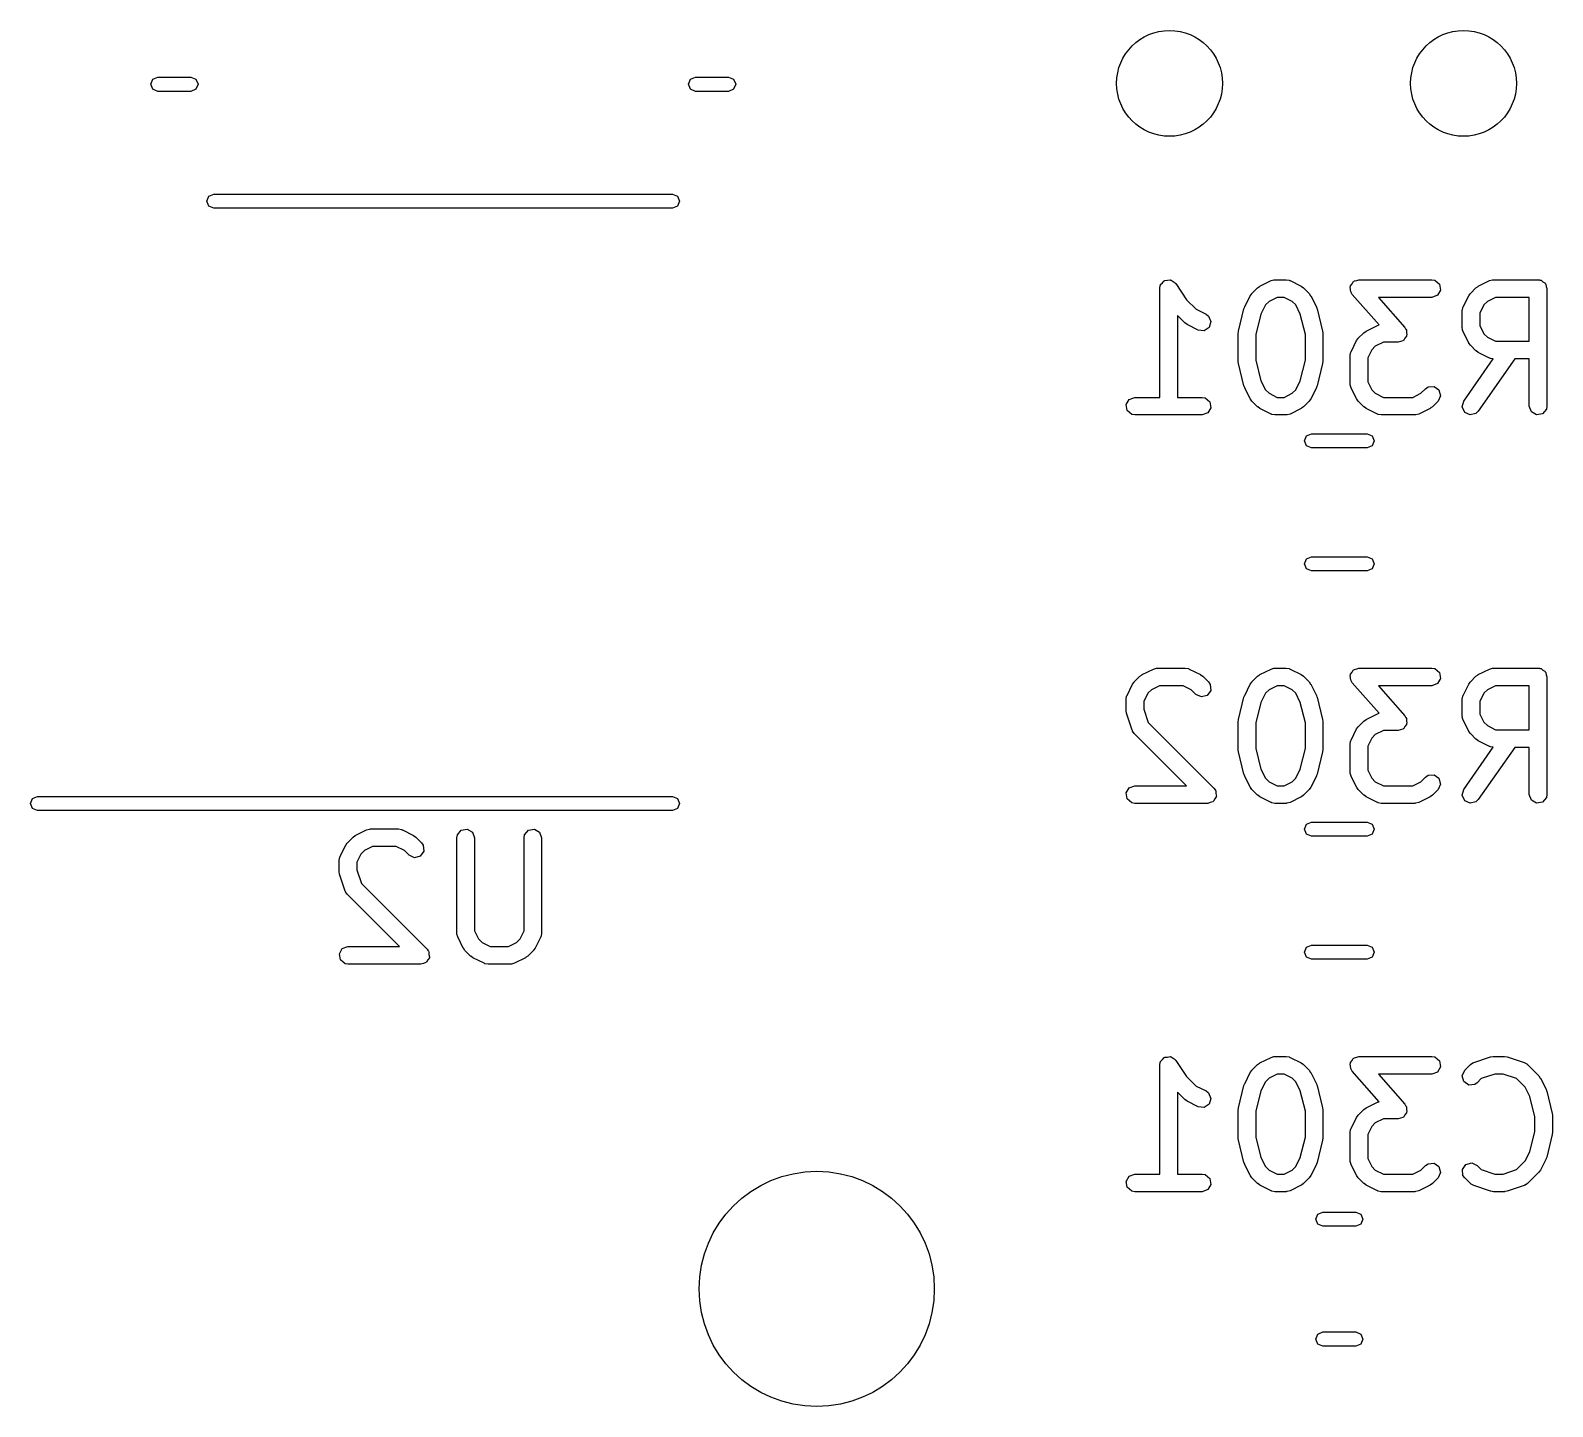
# Model space of a CAD drawing. Extents: x 123.3 to 169.7, y -142.3 to -47.
# Drawn here: x 145.08 to 158.02, y -90.24 to -78.54 of the extents above; entities that cross this region are included whole.
import ezdxf

# ---------------------------------------------------------------- set-up
doc = ezdxf.new("R2010")
doc.units = 0
doc.layers.add('BLACK', color=7, linetype='CONTINUOUS')

msp = doc.modelspace()

# ---------------------------------------------------------------- linework, layer by layer
at = {"layer": 'BLACK', "linetype": 'CONTINUOUS'}
for p, q in [((146.121, -78.9536), (146.163, -78.936)), ((146.163, -78.936), (146.445, -78.936)), ((146.445, -78.936), (146.487, -78.9536)), ((150.693, -78.9536), (150.735, -78.936)), ((150.735, -78.936), (151.017, -78.936)), ((151.017, -78.936), (151.059, -78.9536)), ((146.103, -78.996), (146.121, -78.9536)), ((146.121, -79.0384), (146.103, -78.996)), ((146.163, -79.056), (146.121, -79.0384)), ((146.445, -79.056), (146.163, -79.056)), ((146.487, -79.0384), (146.445, -79.056)), ((146.487, -78.9536), (146.505, -78.996)), ((146.505, -78.996), (146.487, -79.0384)), ((150.675, -78.996), (150.693, -78.9536)), ((150.693, -79.0384), (150.675, -78.996)), ((150.735, -79.056), (150.693, -79.0384)), ((151.017, -79.056), (150.735, -79.056)), ((151.059, -79.0384), (151.017, -79.056)), ((151.059, -78.9536), (151.077, -78.996)), ((151.077, -78.996), (151.059, -79.0384)), ((146.58, -79.99), (146.598, -79.9476)), ((146.598, -79.9476), (146.64, -79.93)), ((146.64, -79.93), (150.54, -79.93)), ((150.54, -79.93), (150.582, -79.9476)), ((150.582, -79.9476), (150.6, -79.99)), ((146.598, -80.0324), (146.58, -79.99)), ((146.64, -80.05), (146.598, -80.0324)), ((150.54, -80.05), (146.64, -80.05)), ((150.582, -80.0324), (150.54, -80.05)), ((150.6, -79.99), (150.582, -80.0324)), ((154.683, -80.7324), (154.687, -80.7067)), ((154.683, -81.6574), (154.683, -80.7324)), ((154.687, -80.7067), (154.69, -80.7034)), ((154.69, -80.6991), (154.706, -80.6841)), ((154.69, -80.7034), (154.69, -80.6991)), ((154.706, -80.6841), (154.72, -80.6674)), ((154.72, -80.6674), (154.724, -80.6667)), ((154.724, -80.6667), (154.727, -80.6637)), ((154.727, -80.6637), (154.749, -80.6623)), ((154.749, -80.6623), (154.771, -80.6585)), ((154.771, -80.6585), (154.774, -80.6607)), ((154.774, -80.6607), (154.779, -80.6604)), ((154.779, -80.6604), (154.796, -80.6733)), ((154.796, -80.6733), (154.815, -80.6842)), ((154.815, -80.6842), (154.817, -80.6882)), ((154.817, -80.6882), (154.82, -80.6908)), ((154.82, -80.6908), (154.911, -80.8275)), ((155.466, -80.7746), (155.514, -80.727)), ((155.514, -80.727), (155.532, -80.7141)), ((155.532, -80.7141), (155.534, -80.7129)), ((155.534, -80.7129), (155.629, -80.6653)), ((155.629, -80.6653), (155.654, -80.6579)), ((155.654, -80.6579), (155.658, -80.6589)), ((155.658, -80.6589), (155.662, -80.6574)), ((155.662, -80.6574), (155.758, -80.6574)), ((155.758, -80.6574), (155.783, -80.6619)), ((155.783, -80.6619), (155.787, -80.6648)), ((155.787, -80.6648), (155.791, -80.6653)), ((155.791, -80.6653), (155.886, -80.7129)), ((155.886, -80.7129), (155.904, -80.7263)), ((155.904, -80.7263), (155.906, -80.727)), ((155.906, -80.727), (155.954, -80.7746)), ((156.303, -80.7194), (156.306, -80.7142)), ((156.306, -80.7393), (156.303, -80.7194)), ((156.306, -80.7082), (156.318, -80.6924)), ((156.306, -80.7142), (156.306, -80.7082)), ((156.307, -80.7595), (156.306, -80.7393)), ((156.311, -80.7668), (156.307, -80.7595)), ((156.318, -80.6924), (156.328, -80.6749)), ((156.328, -80.6749), (156.334, -80.6729)), ((156.334, -80.6729), (156.338, -80.6682)), ((156.338, -80.6682), (156.358, -80.6643)), ((156.358, -80.6643), (156.377, -80.6574)), ((156.377, -80.6574), (156.996, -80.6574)), ((156.996, -80.6574), (157.021, -80.6619)), ((157.021, -80.6619), (157.061, -80.6949)), ((157.07, -80.7454), (157.044, -80.7898)), ((157.061, -80.6949), (157.07, -80.7454)), ((157.324, -80.7746), (157.371, -80.727)), ((157.371, -80.727), (157.39, -80.7141)), ((157.39, -80.7141), (157.391, -80.7129)), ((157.391, -80.7129), (157.486, -80.6653)), ((157.486, -80.6653), (157.511, -80.6579)), ((157.511, -80.6579), (157.515, -80.6589)), ((157.515, -80.6589), (157.52, -80.6574)), ((157.52, -80.6574), (157.9, -80.6574)), ((157.9, -80.6574), (157.91, -80.6591)), ((157.91, -80.6591), (157.913, -80.6585)), ((157.913, -80.6585), (157.916, -80.6602)), ((157.916, -80.6602), (157.926, -80.6619)), ((157.926, -80.6619), (157.941, -80.6744)), ((157.941, -80.6744), (157.958, -80.6842)), ((157.958, -80.6842), (157.96, -80.6905)), ((157.96, -80.6905), (157.965, -80.6949)), ((157.965, -80.6949), (157.969, -80.7141)), ((157.969, -80.7141), (157.975, -80.7324)), ((157.975, -80.7324), (157.975, -81.7324)), ((154.911, -80.8275), (154.993, -80.9088)), ((155.399, -80.9047), (155.404, -80.8928)), ((155.404, -80.8928), (155.405, -80.8893)), ((155.405, -80.8893), (155.452, -80.7941)), ((155.452, -80.7941), (155.466, -80.7761)), ((155.466, -80.7761), (155.466, -80.7746)), ((155.581, -80.872), (155.543, -80.949)), ((155.612, -80.8416), (155.581, -80.872)), ((155.68, -80.8074), (155.612, -80.8416)), ((155.74, -80.8074), (155.68, -80.8074)), ((155.808, -80.8416), (155.74, -80.8074)), ((155.839, -80.872), (155.808, -80.8416)), ((155.877, -80.949), (155.839, -80.872)), ((155.954, -80.7746), (155.966, -80.793)), ((155.966, -80.793), (155.968, -80.7941)), ((155.968, -80.7941), (156.015, -80.8893)), ((156.015, -80.8893), (156.019, -80.9017)), ((156.312, -80.7699), (156.311, -80.7668)), ((156.314, -80.7721), (156.312, -80.7699)), ((156.32, -80.7818), (156.314, -80.7721)), ((156.548, -81.042), (156.32, -80.7818)), ((156.996, -80.8074), (156.542, -80.8074)), ((156.542, -80.8074), (156.766, -81.0639)), ((157.044, -80.7898), (156.996, -80.8074)), ((157.261, -80.8938), (157.262, -80.8893)), ((157.262, -80.8893), (157.31, -80.7941)), ((157.31, -80.7941), (157.323, -80.7761)), ((157.323, -80.7761), (157.324, -80.7746)), ((157.438, -80.872), (157.404, -80.9406)), ((157.469, -80.8416), (157.438, -80.872)), ((157.537, -80.8074), (157.469, -80.8416)), ((157.825, -80.8074), (157.537, -80.8074)), ((157.825, -81.1812), (157.825, -80.8074)), ((154.895, -81.0235), (154.833, -80.9611)), ((154.833, -80.9611), (154.833, -81.6574)), ((154.993, -80.9088), (155.077, -80.951)), ((155.077, -80.951), (155.098, -80.9665)), ((155.098, -80.9665), (155.118, -81.0136)), ((155.118, -81.0136), (155.104, -81.0628)), ((155.352, -81.0951), (155.399, -80.9047)), ((155.543, -80.949), (155.499, -81.1226)), ((155.921, -81.1226), (155.877, -80.949)), ((156.019, -80.9017), (156.021, -80.9047)), ((156.021, -80.9047), (156.068, -81.0951)), ((157.254, -80.9229), (157.259, -80.8972)), ((157.254, -81.0657), (157.254, -80.9229)), ((157.259, -80.8972), (157.261, -80.8938)), ((157.404, -80.9406), (157.404, -81.048)), ((154.897, -81.0242), (154.895, -81.0235)), ((154.915, -81.0376), (154.897, -81.0242)), ((155.01, -81.0852), (154.915, -81.0376)), ((155.061, -81.091), (155.01, -81.0852)), ((155.104, -81.0628), (155.061, -81.091)), ((155.349, -81.1133), (155.352, -81.0986)), ((155.349, -81.3514), (155.349, -81.1133)), ((155.352, -81.0986), (155.352, -81.0951)), ((155.499, -81.1226), (155.499, -81.3422)), ((155.921, -81.3422), (155.921, -81.1226)), ((156.068, -81.0951), (156.07, -81.1101)), ((156.07, -81.1101), (156.071, -81.1133)), ((156.071, -81.1133), (156.071, -81.3514)), ((156.371, -81.1555), (156.419, -81.1079)), ((156.419, -81.1079), (156.437, -81.0951)), ((156.437, -81.0951), (156.438, -81.0939)), ((156.438, -81.0939), (156.534, -81.0463)), ((156.534, -81.0463), (156.548, -81.042)), ((156.766, -81.0639), (156.772, -81.0736)), ((156.781, -81.1375), (156.768, -81.1533)), ((156.772, -81.0736), (156.775, -81.0758)), ((156.775, -81.0758), (156.775, -81.0789)), ((156.775, -81.0789), (156.78, -81.0862)), ((156.78, -81.0862), (156.78, -81.1064)), ((156.78, -81.1064), (156.784, -81.1264)), ((156.784, -81.1264), (156.781, -81.1315)), ((156.781, -81.1315), (156.781, -81.1375)), ((157.256, -81.0699), (157.254, -81.0657)), ((157.255, -81.0743), (157.256, -81.0699)), ((157.262, -81.0993), (157.255, -81.0743)), ((157.31, -81.1945), (157.262, -81.0993)), ((157.404, -81.048), (157.438, -81.1165)), ((157.438, -81.1165), (157.469, -81.1469)), ((157.469, -81.1469), (157.537, -81.1812)), ((156.302, -81.3038), (156.306, -81.2782)), ((156.306, -81.2782), (156.309, -81.2747)), ((156.309, -81.2747), (156.31, -81.2703)), ((156.31, -81.2703), (156.357, -81.175)), ((156.357, -81.175), (156.371, -81.157)), ((156.371, -81.157), (156.371, -81.1555)), ((156.486, -81.253), (156.452, -81.3215)), ((156.516, -81.2226), (156.486, -81.253)), ((156.585, -81.1883), (156.516, -81.2226)), ((156.71, -81.1883), (156.585, -81.1883)), ((156.729, -81.1814), (156.71, -81.1883)), ((156.749, -81.1775), (156.729, -81.1814)), ((156.753, -81.1728), (156.749, -81.1775)), ((156.758, -81.1708), (156.753, -81.1728)), ((156.768, -81.1533), (156.758, -81.1708)), ((157.311, -81.1956), (157.31, -81.1945)), ((157.324, -81.214), (157.311, -81.1956)), ((157.371, -81.2616), (157.324, -81.214)), ((157.373, -81.2623), (157.371, -81.2616)), ((157.391, -81.2757), (157.373, -81.2623)), ((157.486, -81.3233), (157.391, -81.2757)), ((157.537, -81.1812), (157.825, -81.1812)), ((155.35, -81.3547), (155.349, -81.3514)), ((155.352, -81.3696), (155.35, -81.3547)), ((155.399, -81.5601), (155.352, -81.3696)), ((155.499, -81.3422), (155.543, -81.5157)), ((155.877, -81.5157), (155.921, -81.3422)), ((156.068, -81.3696), (156.021, -81.5601)), ((156.071, -81.3514), (156.068, -81.3662)), ((156.068, -81.3662), (156.068, -81.3696)), ((156.302, -81.5419), (156.302, -81.3038)), ((156.452, -81.3215), (156.452, -81.5242)), ((157.268, -81.6894), (157.518, -81.331)), ((157.701, -81.3312), (157.39, -81.7754)), ((157.49, -81.3238), (157.486, -81.3233)), ((157.494, -81.3267), (157.49, -81.3238)), ((157.518, -81.331), (157.494, -81.3267)), ((157.825, -81.3312), (157.701, -81.3312)), ((157.825, -81.7324), (157.825, -81.3312)), ((155.543, -81.5157), (155.581, -81.5927)), ((155.839, -81.5927), (155.877, -81.5157)), ((156.452, -81.5242), (156.486, -81.5927)), ((154.424, -81.6749), (154.472, -81.6574)), ((154.472, -81.6574), (154.683, -81.6574)), ((154.833, -81.6574), (155.043, -81.6574)), ((155.043, -81.6574), (155.069, -81.6619)), ((155.069, -81.6619), (155.108, -81.6949)), ((155.401, -81.563), (155.399, -81.5601)), ((155.405, -81.5754), (155.401, -81.563)), ((155.452, -81.6707), (155.405, -81.5754)), ((155.581, -81.5927), (155.612, -81.6231)), ((155.612, -81.6231), (155.68, -81.6574)), ((155.68, -81.6574), (155.74, -81.6574)), ((155.74, -81.6574), (155.808, -81.6231)), ((155.808, -81.6231), (155.839, -81.5927)), ((156.015, -81.5754), (155.968, -81.6707)), ((156.016, -81.5719), (156.015, -81.5754)), ((156.021, -81.5601), (156.016, -81.5719)), ((156.303, -81.5461), (156.302, -81.5419)), ((156.302, -81.5505), (156.303, -81.5461)), ((156.31, -81.5754), (156.302, -81.5505)), ((156.357, -81.6707), (156.31, -81.5754)), ((156.486, -81.5927), (156.516, -81.6231)), ((156.516, -81.6231), (156.585, -81.6574)), ((156.585, -81.6574), (156.835, -81.6574)), ((156.835, -81.6574), (156.904, -81.6231)), ((156.904, -81.6231), (156.943, -81.5841)), ((156.943, -81.5841), (156.964, -81.5692)), ((156.964, -81.5692), (157.015, -81.5647)), ((157.015, -81.5647), (157.057, -81.5941)), ((157.07, -81.6437), (157.049, -81.6902)), ((157.057, -81.5941), (157.07, -81.6437)), ((154.398, -81.7194), (154.424, -81.6749)), ((154.407, -81.7699), (154.398, -81.7194)), ((154.446, -81.8029), (154.407, -81.7699)), ((155.092, -81.7898), (155.043, -81.8074)), ((155.117, -81.7454), (155.092, -81.7898)), ((155.108, -81.6949), (155.117, -81.7454)), ((155.454, -81.6718), (155.452, -81.6707)), ((155.466, -81.6902), (155.454, -81.6718)), ((155.514, -81.7378), (155.466, -81.6902)), ((155.516, -81.7385), (155.514, -81.7378)), ((155.534, -81.7518), (155.516, -81.7385)), ((155.629, -81.7995), (155.534, -81.7518)), ((155.633, -81.8), (155.629, -81.7995)), ((155.791, -81.7995), (155.766, -81.8069)), ((155.886, -81.7518), (155.791, -81.7995)), ((155.888, -81.7507), (155.886, -81.7518)), ((155.906, -81.7378), (155.888, -81.7507)), ((155.954, -81.6902), (155.906, -81.7378)), ((155.968, -81.6707), (155.954, -81.6887)), ((155.954, -81.6887), (155.954, -81.6902)), ((156.358, -81.6718), (156.357, -81.6707)), ((156.371, -81.6902), (156.358, -81.6718)), ((156.419, -81.7378), (156.371, -81.6902)), ((156.42, -81.7385), (156.419, -81.7378)), ((156.438, -81.7518), (156.42, -81.7385)), ((156.534, -81.7995), (156.438, -81.7518)), ((156.538, -81.8), (156.534, -81.7995)), ((156.886, -81.7995), (156.861, -81.8069)), ((156.982, -81.7518), (156.886, -81.7995)), ((156.983, -81.7507), (156.982, -81.7518)), ((157.001, -81.7378), (156.983, -81.7507)), ((157.049, -81.6902), (157.001, -81.7378)), ((157.254, -81.7389), (157.268, -81.6894)), ((157.276, -81.7854), (157.254, -81.7389)), ((157.323, -81.8071), (157.276, -81.7854)), ((157.372, -81.7938), (157.323, -81.8071)), ((157.39, -81.7754), (157.372, -81.7938)), ((157.843, -81.7806), (157.825, -81.7324)), ((157.887, -81.8062), (157.843, -81.7806)), ((157.938, -81.7973), (157.887, -81.8062)), ((157.971, -81.758), (157.938, -81.7973)), ((157.975, -81.7324), (157.971, -81.758)), ((154.472, -81.8074), (154.446, -81.8029)), ((155.043, -81.8074), (154.472, -81.8074)), ((155.637, -81.8029), (155.633, -81.8)), ((155.662, -81.8074), (155.637, -81.8029)), ((155.758, -81.8074), (155.662, -81.8074)), ((155.762, -81.8058), (155.758, -81.8074)), ((155.766, -81.8069), (155.762, -81.8058)), ((156.541, -81.8029), (156.538, -81.8)), ((156.567, -81.8074), (156.541, -81.8029)), ((156.853, -81.8074), (156.567, -81.8074)), ((156.857, -81.8058), (156.853, -81.8074)), ((156.861, -81.8069), (156.857, -81.8058)), ((155.913, -82.0275), (155.93, -81.9851)), ((155.93, -82.0699), (155.913, -82.0275)), ((155.93, -81.9851), (155.973, -81.9675)), ((155.973, -81.9675), (156.447, -81.9675)), ((156.447, -81.9675), (156.49, -81.9851)), ((156.49, -81.9851), (156.507, -82.0275)), ((156.507, -82.0275), (156.49, -82.0699)), ((155.973, -82.0875), (155.93, -82.0699)), ((156.447, -82.0875), (155.973, -82.0875)), ((156.49, -82.0699), (156.447, -82.0875)), ((155.913, -83.0725), (155.93, -83.0301)), ((155.93, -83.1149), (155.913, -83.0725)), ((155.93, -83.0301), (155.973, -83.0125)), ((155.973, -83.0125), (156.447, -83.0125)), ((156.447, -83.0125), (156.49, -83.0301)), ((156.49, -83.0301), (156.507, -83.0725)), ((156.507, -83.0725), (156.49, -83.1149)), ((155.973, -83.1325), (155.93, -83.1149)), ((156.447, -83.1325), (155.973, -83.1325)), ((156.49, -83.1149), (156.447, -83.1325)), ((154.534, -84.0149), (154.629, -83.9673)), ((154.629, -83.9673), (154.654, -83.9599)), ((154.654, -83.9599), (154.658, -83.9609)), ((154.658, -83.9609), (154.662, -83.9594)), ((154.662, -83.9594), (154.9, -83.9594)), ((154.9, -83.9594), (154.926, -83.9639)), ((154.926, -83.9639), (154.93, -83.9668)), ((154.93, -83.9668), (154.934, -83.9673)), ((154.934, -83.9673), (155.029, -84.0149)), ((155.534, -84.0149), (155.629, -83.9673)), ((155.629, -83.9673), (155.654, -83.9599)), ((155.654, -83.9599), (155.658, -83.9609)), ((155.658, -83.9609), (155.662, -83.9594)), ((155.662, -83.9594), (155.758, -83.9594)), ((155.758, -83.9594), (155.783, -83.9639)), ((155.783, -83.9639), (155.787, -83.9668)), ((155.787, -83.9668), (155.791, -83.9673)), ((155.791, -83.9673), (155.886, -84.0149)), ((156.306, -84.0102), (156.318, -83.9944)), ((156.318, -83.9944), (156.328, -83.9769)), ((156.328, -83.9769), (156.334, -83.9749)), ((156.334, -83.9749), (156.338, -83.9702)), ((156.338, -83.9702), (156.358, -83.9663)), ((156.358, -83.9663), (156.377, -83.9594)), ((156.377, -83.9594), (156.996, -83.9594)), ((156.996, -83.9594), (157.021, -83.9639)), ((157.021, -83.9639), (157.061, -83.9969)), ((157.061, -83.9969), (157.07, -84.0474)), ((157.391, -84.0149), (157.486, -83.9673)), ((157.486, -83.9673), (157.511, -83.9599)), ((157.511, -83.9599), (157.515, -83.9609)), ((157.515, -83.9609), (157.52, -83.9594)), ((157.52, -83.9594), (157.9, -83.9594)), ((157.9, -83.9594), (157.91, -83.9611)), ((157.91, -83.9611), (157.913, -83.9605)), ((157.913, -83.9605), (157.916, -83.9622)), ((157.916, -83.9622), (157.926, -83.9639)), ((157.926, -83.9639), (157.941, -83.9764)), ((157.941, -83.9764), (157.958, -83.9862)), ((157.958, -83.9862), (157.96, -83.9925)), ((157.96, -83.9925), (157.965, -83.9969)), ((157.965, -83.9969), (157.969, -84.0161)), ((154.405, -84.1913), (154.452, -84.0961)), ((154.452, -84.0961), (154.466, -84.0781)), ((154.466, -84.0766), (154.514, -84.029)), ((154.466, -84.0781), (154.466, -84.0766)), ((154.514, -84.029), (154.532, -84.0161)), ((154.532, -84.0161), (154.534, -84.0149)), ((154.68, -84.1094), (154.612, -84.1436)), ((154.883, -84.1094), (154.68, -84.1094)), ((154.951, -84.1436), (154.883, -84.1094)), ((155.029, -84.0149), (155.047, -84.0283)), ((155.047, -84.0283), (155.049, -84.029)), ((155.049, -84.029), (155.096, -84.0766)), ((155.096, -84.0766), (155.111, -84.0979)), ((155.111, -84.0979), (155.116, -84.149)), ((155.405, -84.1913), (155.452, -84.0961)), ((155.452, -84.0961), (155.466, -84.0781)), ((155.466, -84.0766), (155.514, -84.029)), ((155.466, -84.0781), (155.466, -84.0766)), ((155.514, -84.029), (155.532, -84.0161)), ((155.532, -84.0161), (155.534, -84.0149)), ((155.68, -84.1094), (155.612, -84.1436)), ((155.74, -84.1094), (155.68, -84.1094)), ((155.808, -84.1436), (155.74, -84.1094)), ((155.886, -84.0149), (155.904, -84.0283)), ((155.904, -84.0283), (155.906, -84.029)), ((155.906, -84.029), (155.954, -84.0766)), ((155.954, -84.0766), (155.966, -84.095)), ((155.966, -84.095), (155.968, -84.0961)), ((155.968, -84.0961), (156.015, -84.1913)), ((156.303, -84.0214), (156.306, -84.0162)), ((156.306, -84.0413), (156.303, -84.0214)), ((156.306, -84.0162), (156.306, -84.0102)), ((156.307, -84.0615), (156.306, -84.0413)), ((156.311, -84.0688), (156.307, -84.0615)), ((156.312, -84.0719), (156.311, -84.0688)), ((156.314, -84.0741), (156.312, -84.0719)), ((156.32, -84.0838), (156.314, -84.0741)), ((156.548, -84.344), (156.32, -84.0838)), ((156.996, -84.1094), (156.542, -84.1094)), ((156.542, -84.1094), (156.766, -84.3659)), ((157.044, -84.0918), (156.996, -84.1094)), ((157.07, -84.0474), (157.044, -84.0918)), ((157.262, -84.1913), (157.31, -84.0961)), ((157.31, -84.0961), (157.323, -84.0781)), ((157.323, -84.0781), (157.324, -84.0766)), ((157.324, -84.0766), (157.371, -84.029)), ((157.371, -84.029), (157.39, -84.0161)), ((157.39, -84.0161), (157.391, -84.0149)), ((157.537, -84.1094), (157.469, -84.1436)), ((157.825, -84.1094), (157.537, -84.1094)), ((157.825, -84.4832), (157.825, -84.1094)), ((157.969, -84.0161), (157.975, -84.0344)), ((157.975, -84.0344), (157.975, -85.0344)), ((154.397, -84.2249), (154.401, -84.1992)), ((154.397, -84.3201), (154.397, -84.2249)), ((154.401, -84.1992), (154.404, -84.1958)), ((154.404, -84.1958), (154.405, -84.1913)), ((154.581, -84.174), (154.547, -84.2426)), ((154.547, -84.2426), (154.547, -84.3079)), ((154.612, -84.1436), (154.581, -84.174)), ((154.99, -84.1827), (154.951, -84.1436)), ((155.037, -84.2043), (154.99, -84.1827)), ((155.086, -84.1911), (155.037, -84.2043)), ((155.116, -84.149), (155.086, -84.1911)), ((155.352, -84.3971), (155.399, -84.2067)), ((155.399, -84.2067), (155.404, -84.1948)), ((155.404, -84.1948), (155.405, -84.1913)), ((155.543, -84.251), (155.499, -84.4246)), ((155.581, -84.174), (155.543, -84.251)), ((155.612, -84.1436), (155.581, -84.174)), ((155.839, -84.174), (155.808, -84.1436)), ((155.877, -84.251), (155.839, -84.174)), ((155.921, -84.4246), (155.877, -84.251)), ((156.015, -84.1913), (156.019, -84.2037)), ((156.019, -84.2037), (156.021, -84.2067)), ((156.021, -84.2067), (156.068, -84.3971)), ((157.254, -84.2249), (157.259, -84.1992)), ((157.254, -84.3677), (157.254, -84.2249)), ((157.259, -84.1992), (157.261, -84.1958)), ((157.261, -84.1958), (157.262, -84.1913)), ((157.438, -84.174), (157.404, -84.2426)), ((157.404, -84.2426), (157.404, -84.35)), ((157.469, -84.1436), (157.438, -84.174)), ((154.397, -84.3216), (154.397, -84.3201)), ((154.401, -84.3438), (154.397, -84.3216)), ((154.448, -84.4867), (154.401, -84.3438)), ((154.547, -84.3079), (154.585, -84.4224)), ((156.438, -84.3959), (156.534, -84.3483)), ((156.534, -84.3483), (156.548, -84.344)), ((156.766, -84.3659), (156.772, -84.3756)), ((156.772, -84.3756), (156.775, -84.3778)), ((156.775, -84.3778), (156.775, -84.3809)), ((156.775, -84.3809), (156.78, -84.3882)), ((156.78, -84.3882), (156.78, -84.4084)), ((157.256, -84.3719), (157.254, -84.3677)), ((157.255, -84.3763), (157.256, -84.3719)), ((157.262, -84.4013), (157.255, -84.3763)), ((157.404, -84.35), (157.438, -84.4185)), ((154.451, -84.4902), (154.448, -84.4867)), ((154.452, -84.4946), (154.451, -84.4902)), ((154.466, -84.516), (154.452, -84.4946)), ((154.91, -84.9594), (154.466, -84.516)), ((154.585, -84.4224), (155.144, -84.9813)), ((155.349, -84.4153), (155.352, -84.4006)), ((155.349, -84.6534), (155.349, -84.4153)), ((155.352, -84.4006), (155.352, -84.3971)), ((155.499, -84.4246), (155.499, -84.6442)), ((155.921, -84.6442), (155.921, -84.4246)), ((156.068, -84.3971), (156.07, -84.4121)), ((156.07, -84.4121), (156.071, -84.4153)), ((156.071, -84.4153), (156.071, -84.6534)), ((156.31, -84.5723), (156.357, -84.477)), ((156.357, -84.477), (156.371, -84.459)), ((156.371, -84.4575), (156.419, -84.4099)), ((156.371, -84.459), (156.371, -84.4575)), ((156.419, -84.4099), (156.437, -84.3971)), ((156.437, -84.3971), (156.438, -84.3959)), ((156.585, -84.4903), (156.516, -84.5246)), ((156.71, -84.4903), (156.585, -84.4903)), ((156.729, -84.4834), (156.71, -84.4903)), ((156.749, -84.4795), (156.729, -84.4834)), ((156.753, -84.4748), (156.749, -84.4795)), ((156.758, -84.4728), (156.753, -84.4748)), ((156.768, -84.4553), (156.758, -84.4728)), ((156.781, -84.4395), (156.768, -84.4553)), ((156.78, -84.4084), (156.784, -84.4284)), ((156.784, -84.4284), (156.781, -84.4335)), ((156.781, -84.4335), (156.781, -84.4395)), ((157.31, -84.4965), (157.262, -84.4013)), ((157.311, -84.4976), (157.31, -84.4965)), ((157.324, -84.516), (157.311, -84.4976)), ((157.371, -84.5636), (157.324, -84.516)), ((157.438, -84.4185), (157.469, -84.4489)), ((157.469, -84.4489), (157.537, -84.4832)), ((157.537, -84.4832), (157.825, -84.4832)), ((155.499, -84.6442), (155.543, -84.8177)), ((155.877, -84.8177), (155.921, -84.6442)), ((156.302, -84.6058), (156.306, -84.5802)), ((156.302, -84.8439), (156.302, -84.6058)), ((156.306, -84.5802), (156.309, -84.5767)), ((156.309, -84.5767), (156.31, -84.5723)), ((156.486, -84.555), (156.452, -84.6235)), ((156.452, -84.6235), (156.452, -84.8262)), ((156.516, -84.5246), (156.486, -84.555)), ((157.268, -84.9914), (157.518, -84.633)), ((157.373, -84.5643), (157.371, -84.5636)), ((157.391, -84.5777), (157.373, -84.5643)), ((157.701, -84.6332), (157.39, -85.0774)), ((157.486, -84.6253), (157.391, -84.5777)), ((157.49, -84.6258), (157.486, -84.6253)), ((157.494, -84.6287), (157.49, -84.6258)), ((157.518, -84.633), (157.494, -84.6287)), ((157.825, -84.6332), (157.701, -84.6332)), ((157.825, -85.0344), (157.825, -84.6332)), ((155.35, -84.6567), (155.349, -84.6534)), ((155.352, -84.6716), (155.35, -84.6567)), ((155.399, -84.8621), (155.352, -84.6716)), ((156.068, -84.6716), (156.021, -84.8621)), ((156.071, -84.6534), (156.068, -84.6682)), ((156.068, -84.6682), (156.068, -84.6716)), ((155.401, -84.865), (155.399, -84.8621)), ((155.405, -84.8774), (155.401, -84.865)), ((155.452, -84.9727), (155.405, -84.8774)), ((155.543, -84.8177), (155.581, -84.8947)), ((155.581, -84.8947), (155.612, -84.9251)), ((155.808, -84.9251), (155.839, -84.8947)), ((155.839, -84.8947), (155.877, -84.8177)), ((156.015, -84.8774), (155.968, -84.9727)), ((156.016, -84.8739), (156.015, -84.8774)), ((156.021, -84.8621), (156.016, -84.8739)), ((156.303, -84.8481), (156.302, -84.8439)), ((156.302, -84.8525), (156.303, -84.8481)), ((156.31, -84.8774), (156.302, -84.8525)), ((156.357, -84.9727), (156.31, -84.8774)), ((156.452, -84.8262), (156.486, -84.8947)), ((156.486, -84.8947), (156.516, -84.9251)), ((156.904, -84.9251), (156.943, -84.8861)), ((156.943, -84.8861), (156.964, -84.8712)), ((156.964, -84.8712), (157.015, -84.8667)), ((157.015, -84.8667), (157.057, -84.8961)), ((157.057, -84.8961), (157.07, -84.9457)), ((154.398, -85.0214), (154.424, -84.9769)), ((154.407, -85.0719), (154.398, -85.0214)), ((154.424, -84.9769), (154.472, -84.9594)), ((154.472, -84.9594), (154.91, -84.9594)), ((155.144, -84.9813), (155.153, -84.9948)), ((155.153, -84.9948), (155.156, -84.9969)), ((155.156, -84.9969), (155.156, -84.9989)), ((155.156, -84.9989), (155.159, -85.0027)), ((155.159, -85.0027), (155.161, -85.0252)), ((155.161, -85.0252), (155.165, -85.0474)), ((155.454, -84.9738), (155.452, -84.9727)), ((155.466, -84.9922), (155.454, -84.9738)), ((155.514, -85.0398), (155.466, -84.9922)), ((155.612, -84.9251), (155.68, -84.9594)), ((155.68, -84.9594), (155.74, -84.9594)), ((155.74, -84.9594), (155.808, -84.9251)), ((155.954, -84.9922), (155.906, -85.0398)), ((155.968, -84.9727), (155.954, -84.9907)), ((155.954, -84.9907), (155.954, -84.9922)), ((156.358, -84.9738), (156.357, -84.9727)), ((156.371, -84.9922), (156.358, -84.9738)), ((156.419, -85.0398), (156.371, -84.9922)), ((156.516, -84.9251), (156.585, -84.9594)), ((156.585, -84.9594), (156.835, -84.9594)), ((156.835, -84.9594), (156.904, -84.9251)), ((157.049, -84.9922), (157.001, -85.0398)), ((157.07, -84.9457), (157.049, -84.9922)), ((157.254, -85.0409), (157.268, -84.9914)), ((157.843, -85.0826), (157.825, -85.0344)), ((157.975, -85.0344), (157.971, -85.06)), ((145.08, -85.11), (145.098, -85.0676)), ((145.098, -85.1524), (145.08, -85.11)), ((145.098, -85.0676), (145.14, -85.05)), ((145.14, -85.17), (145.098, -85.1524)), ((145.14, -85.05), (150.54, -85.05)), ((150.54, -85.05), (150.582, -85.0676)), ((150.582, -85.1524), (150.54, -85.17)), ((150.582, -85.0676), (150.6, -85.11)), ((150.6, -85.11), (150.582, -85.1524)), ((154.446, -85.1049), (154.407, -85.0719)), ((154.472, -85.1094), (154.446, -85.1049)), ((155.091, -85.1094), (154.472, -85.1094)), ((155.112, -85.1017), (155.091, -85.1094)), ((155.134, -85.0958), (155.112, -85.1017)), ((155.136, -85.093), (155.134, -85.0958)), ((155.139, -85.0918), (155.136, -85.093)), ((155.15, -85.0723), (155.139, -85.0918)), ((155.163, -85.0538), (155.15, -85.0723)), ((155.165, -85.0474), (155.163, -85.0504)), ((155.163, -85.0504), (155.163, -85.0538)), ((155.516, -85.0405), (155.514, -85.0398)), ((155.534, -85.0538), (155.516, -85.0405)), ((155.629, -85.1015), (155.534, -85.0538)), ((155.633, -85.102), (155.629, -85.1015)), ((155.637, -85.1049), (155.633, -85.102)), ((155.662, -85.1094), (155.637, -85.1049)), ((155.758, -85.1094), (155.662, -85.1094)), ((155.762, -85.1078), (155.758, -85.1094)), ((155.766, -85.1089), (155.762, -85.1078)), ((155.791, -85.1015), (155.766, -85.1089)), ((155.886, -85.0538), (155.791, -85.1015)), ((155.888, -85.0527), (155.886, -85.0538)), ((155.906, -85.0398), (155.888, -85.0527)), ((156.42, -85.0405), (156.419, -85.0398)), ((156.438, -85.0538), (156.42, -85.0405)), ((156.534, -85.1015), (156.438, -85.0538)), ((156.538, -85.102), (156.534, -85.1015)), ((156.541, -85.1049), (156.538, -85.102)), ((156.567, -85.1094), (156.541, -85.1049)), ((156.853, -85.1094), (156.567, -85.1094)), ((156.857, -85.1078), (156.853, -85.1094)), ((156.861, -85.1089), (156.857, -85.1078)), ((156.886, -85.1015), (156.861, -85.1089)), ((156.982, -85.0538), (156.886, -85.1015)), ((156.983, -85.0527), (156.982, -85.0538)), ((157.001, -85.0398), (156.983, -85.0527)), ((157.276, -85.0874), (157.254, -85.0409)), ((157.323, -85.1091), (157.276, -85.0874)), ((157.372, -85.0958), (157.323, -85.1091)), ((157.39, -85.0774), (157.372, -85.0958)), ((157.887, -85.1082), (157.843, -85.0826)), ((157.938, -85.0993), (157.887, -85.1082)), ((157.971, -85.06), (157.938, -85.0993)), ((150.54, -85.17), (145.14, -85.17)), ((155.913, -85.3295), (155.93, -85.2871)), ((155.93, -85.2871), (155.973, -85.2695)), ((155.973, -85.2695), (156.447, -85.2695)), ((156.447, -85.2695), (156.49, -85.2871)), ((156.49, -85.2871), (156.507, -85.3295)), ((147.775, -85.4446), (147.823, -85.397)), ((147.823, -85.397), (147.841, -85.3841)), ((147.841, -85.3841), (147.842, -85.3829)), ((147.842, -85.3829), (147.937, -85.3353)), ((147.937, -85.3353), (147.962, -85.3279)), ((147.962, -85.3279), (147.967, -85.3289)), ((147.967, -85.3289), (147.971, -85.3274)), ((147.971, -85.3274), (148.209, -85.3274)), ((148.209, -85.3274), (148.235, -85.3319)), ((148.235, -85.3319), (148.238, -85.3348)), ((148.238, -85.3348), (148.243, -85.3353)), ((148.243, -85.3353), (148.338, -85.3829)), ((148.338, -85.3829), (148.356, -85.3963)), ((148.356, -85.3963), (148.357, -85.397)), ((148.357, -85.397), (148.405, -85.4446)), ((148.705, -85.4024), (148.71, -85.3767)), ((148.705, -86.2119), (148.705, -85.4024)), ((148.71, -85.3767), (148.743, -85.3374)), ((148.743, -85.3374), (148.793, -85.3285)), ((148.793, -85.3285), (148.838, -85.3542)), ((148.838, -85.3542), (148.855, -85.4024)), ((148.855, -85.4024), (148.855, -86.1942)), ((149.277, -85.4024), (149.281, -85.3767)), ((149.277, -86.1942), (149.277, -85.4024)), ((149.281, -85.3767), (149.314, -85.3374)), ((149.314, -85.3374), (149.365, -85.3285)), ((149.365, -85.3285), (149.409, -85.3542)), ((149.409, -85.3542), (149.427, -85.4024)), ((149.427, -85.4024), (149.427, -86.2119)), ((155.93, -85.3719), (155.913, -85.3295)), ((155.973, -85.3895), (155.93, -85.3719)), ((156.447, -85.3895), (155.973, -85.3895)), ((156.49, -85.3719), (156.447, -85.3895)), ((156.507, -85.3295), (156.49, -85.3719)), ((147.713, -85.5593), (147.761, -85.4641)), ((147.761, -85.4641), (147.774, -85.4461)), ((147.774, -85.4461), (147.775, -85.4446)), ((147.89, -85.542), (147.855, -85.6106)), ((147.92, -85.5116), (147.89, -85.542)), ((147.989, -85.4774), (147.92, -85.5116)), ((148.191, -85.4774), (147.989, -85.4774)), ((148.26, -85.5116), (148.191, -85.4774)), ((148.299, -85.5507), (148.26, -85.5116)), ((148.345, -85.5723), (148.299, -85.5507)), ((148.424, -85.517), (148.395, -85.5591)), ((148.405, -85.4446), (148.42, -85.4659)), ((148.42, -85.4659), (148.424, -85.517)), ((147.705, -85.5929), (147.71, -85.5672)), ((147.705, -85.6881), (147.705, -85.5929)), ((147.71, -85.5672), (147.713, -85.5638)), ((147.713, -85.5638), (147.713, -85.5593)), ((147.855, -85.6106), (147.855, -85.6759)), ((147.855, -85.6759), (147.894, -85.7904)), ((148.395, -85.5591), (148.345, -85.5723)), ((147.706, -85.6896), (147.705, -85.6881)), ((147.709, -85.7118), (147.706, -85.6896)), ((147.757, -85.8547), (147.709, -85.7118)), ((147.894, -85.7904), (148.453, -86.3493)), ((147.76, -85.8582), (147.757, -85.8547)), ((147.76, -85.8626), (147.76, -85.8582)), ((147.775, -85.884), (147.76, -85.8626)), ((148.218, -86.3274), (147.775, -85.884)), ((148.855, -86.1942), (148.89, -86.2627)), ((149.243, -86.2627), (149.277, -86.1942)), ((147.732, -86.3449), (147.78, -86.3274)), ((147.78, -86.3274), (148.218, -86.3274)), ((148.707, -86.2161), (148.705, -86.2119)), ((148.706, -86.2205), (148.707, -86.2161)), ((148.713, -86.2454), (148.706, -86.2205)), ((148.761, -86.3407), (148.713, -86.2454)), ((148.89, -86.2627), (148.92, -86.2931)), ((148.92, -86.2931), (148.989, -86.3274)), ((148.989, -86.3274), (149.144, -86.3274)), ((149.144, -86.3274), (149.212, -86.2931)), ((149.212, -86.2931), (149.243, -86.2627)), ((149.419, -86.2454), (149.371, -86.3407)), ((149.422, -86.2376), (149.419, -86.241)), ((149.419, -86.241), (149.419, -86.2454)), ((149.427, -86.2119), (149.422, -86.2376)), ((155.93, -86.3321), (155.973, -86.3145)), ((155.973, -86.3145), (156.447, -86.3145)), ((156.447, -86.3145), (156.49, -86.3321)), ((147.707, -86.3894), (147.732, -86.3449)), ((147.716, -86.4399), (147.707, -86.3894)), ((147.755, -86.4729), (147.716, -86.4399)), ((148.459, -86.4403), (148.448, -86.4598)), ((148.453, -86.3493), (148.462, -86.3628)), ((148.472, -86.4218), (148.459, -86.4403)), ((148.462, -86.3628), (148.464, -86.3649)), ((148.464, -86.3649), (148.465, -86.3669)), ((148.465, -86.3669), (148.467, -86.3707)), ((148.467, -86.3707), (148.469, -86.3932)), ((148.469, -86.3932), (148.473, -86.4154)), ((148.473, -86.4154), (148.472, -86.4184)), ((148.472, -86.4184), (148.472, -86.4218)), ((148.762, -86.3418), (148.761, -86.3407)), ((148.775, -86.3602), (148.762, -86.3418)), ((148.823, -86.4078), (148.775, -86.3602)), ((148.824, -86.4085), (148.823, -86.4078)), ((148.842, -86.4218), (148.824, -86.4085)), ((148.937, -86.4695), (148.842, -86.4218)), ((149.29, -86.4218), (149.195, -86.4695)), ((149.291, -86.4207), (149.29, -86.4218)), ((149.31, -86.4078), (149.291, -86.4207)), ((149.357, -86.3602), (149.31, -86.4078)), ((149.358, -86.3587), (149.357, -86.3602)), ((149.371, -86.3407), (149.358, -86.3587)), ((155.913, -86.3745), (155.93, -86.3321)), ((155.93, -86.4169), (155.913, -86.3745)), ((155.973, -86.4345), (155.93, -86.4169)), ((156.447, -86.4345), (155.973, -86.4345)), ((156.49, -86.4169), (156.447, -86.4345)), ((156.49, -86.3321), (156.507, -86.3745)), ((156.507, -86.3745), (156.49, -86.4169)), ((147.78, -86.4774), (147.755, -86.4729)), ((148.4, -86.4774), (147.78, -86.4774)), ((148.421, -86.4697), (148.4, -86.4774)), ((148.443, -86.4638), (148.421, -86.4697)), ((148.445, -86.461), (148.443, -86.4638)), ((148.448, -86.4598), (148.445, -86.461)), ((148.942, -86.47), (148.937, -86.4695)), ((148.945, -86.4729), (148.942, -86.47)), ((148.971, -86.4774), (148.945, -86.4729)), ((149.161, -86.4774), (148.971, -86.4774)), ((149.166, -86.4758), (149.161, -86.4774)), ((149.17, -86.4769), (149.166, -86.4758)), ((149.195, -86.4695), (149.17, -86.4769)), ((154.683, -87.3364), (154.687, -87.3107)), ((154.683, -88.2614), (154.683, -87.3364)), ((154.687, -87.3107), (154.69, -87.3074)), ((154.69, -87.3031), (154.706, -87.2881)), ((154.69, -87.3074), (154.69, -87.3031)), ((154.706, -87.2881), (154.72, -87.2714)), ((154.72, -87.2714), (154.724, -87.2707)), ((154.724, -87.2707), (154.727, -87.2677)), ((154.727, -87.2677), (154.749, -87.2663)), ((154.749, -87.2663), (154.771, -87.2625)), ((154.771, -87.2625), (154.774, -87.2647)), ((154.774, -87.2647), (154.779, -87.2644)), ((154.779, -87.2644), (154.796, -87.2773)), ((154.796, -87.2773), (154.815, -87.2882)), ((154.815, -87.2882), (154.817, -87.2922)), ((154.817, -87.2922), (154.82, -87.2948)), ((154.82, -87.2948), (154.911, -87.4315)), ((155.466, -87.3786), (155.514, -87.331)), ((155.514, -87.331), (155.532, -87.3181)), ((155.532, -87.3181), (155.534, -87.3169)), ((155.534, -87.3169), (155.629, -87.2693)), ((155.629, -87.2693), (155.654, -87.2619)), ((155.654, -87.2619), (155.658, -87.2629)), ((155.658, -87.2629), (155.662, -87.2614)), ((155.662, -87.2614), (155.758, -87.2614)), ((155.758, -87.2614), (155.783, -87.2659)), ((155.783, -87.2659), (155.787, -87.2688)), ((155.787, -87.2688), (155.791, -87.2693)), ((155.791, -87.2693), (155.886, -87.3169)), ((155.886, -87.3169), (155.904, -87.3303)), ((155.904, -87.3303), (155.906, -87.331)), ((155.906, -87.331), (155.954, -87.3786)), ((156.303, -87.3234), (156.306, -87.3182)), ((156.306, -87.3433), (156.303, -87.3234)), ((156.306, -87.3122), (156.318, -87.2964)), ((156.306, -87.3182), (156.306, -87.3122)), ((156.307, -87.3635), (156.306, -87.3433)), ((156.311, -87.3708), (156.307, -87.3635)), ((156.318, -87.2964), (156.328, -87.2789)), ((156.328, -87.2789), (156.334, -87.2769)), ((156.334, -87.2769), (156.338, -87.2722)), ((156.338, -87.2722), (156.358, -87.2683)), ((156.358, -87.2683), (156.377, -87.2614)), ((156.377, -87.2614), (156.996, -87.2614)), ((156.996, -87.2614), (157.021, -87.2659)), ((157.021, -87.2659), (157.061, -87.2989)), ((157.07, -87.3494), (157.044, -87.3938)), ((157.061, -87.2989), (157.07, -87.3494)), ((157.276, -87.3786), (157.324, -87.331)), ((157.324, -87.331), (157.345, -87.316)), ((157.345, -87.316), (157.349, -87.3156)), ((157.349, -87.3156), (157.353, -87.3128)), ((157.353, -87.3128), (157.496, -87.2652)), ((157.496, -87.2652), (157.518, -87.2619)), ((157.518, -87.2619), (157.52, -87.2614)), ((157.52, -87.2614), (157.615, -87.2614)), ((157.615, -87.2614), (157.637, -87.2653)), ((157.637, -87.2653), (157.638, -87.2652)), ((157.638, -87.2652), (157.781, -87.3128)), ((157.781, -87.3128), (157.804, -87.3253)), ((157.804, -87.3253), (157.807, -87.3291)), ((157.807, -87.3291), (157.811, -87.331)), ((157.811, -87.331), (157.906, -87.4262)), ((154.911, -87.4315), (154.993, -87.5128)), ((155.404, -87.4968), (155.405, -87.4933)), ((155.405, -87.4933), (155.452, -87.3981)), ((155.452, -87.3981), (155.466, -87.3801)), ((155.466, -87.3801), (155.466, -87.3786)), ((155.581, -87.476), (155.543, -87.553)), ((155.612, -87.4456), (155.581, -87.476)), ((155.68, -87.4114), (155.612, -87.4456)), ((155.74, -87.4114), (155.68, -87.4114)), ((155.808, -87.4456), (155.74, -87.4114)), ((155.839, -87.476), (155.808, -87.4456)), ((155.877, -87.553), (155.839, -87.476)), ((155.954, -87.3786), (155.966, -87.397)), ((155.966, -87.397), (155.968, -87.3981)), ((155.968, -87.3981), (156.015, -87.4933)), ((156.015, -87.4933), (156.019, -87.5057)), ((156.312, -87.3739), (156.311, -87.3708)), ((156.314, -87.3761), (156.312, -87.3739)), ((156.32, -87.3858), (156.314, -87.3761)), ((156.548, -87.646), (156.32, -87.3858)), ((156.996, -87.4114), (156.542, -87.4114)), ((156.542, -87.4114), (156.766, -87.6679)), ((157.044, -87.3938), (156.996, -87.4114)), ((157.254, -87.4251), (157.276, -87.3786)), ((157.268, -87.4746), (157.254, -87.4251)), ((157.31, -87.5041), (157.268, -87.4746)), ((157.382, -87.4847), (157.361, -87.4996)), ((157.417, -87.4496), (157.382, -87.4847)), ((157.532, -87.4114), (157.417, -87.4496)), ((157.603, -87.4114), (157.532, -87.4114)), ((157.717, -87.4496), (157.603, -87.4114)), ((157.791, -87.5237), (157.717, -87.4496)), ((157.906, -87.4262), (157.919, -87.4446)), ((157.919, -87.4446), (157.92, -87.4457)), ((157.92, -87.4457), (157.968, -87.5409)), ((154.895, -87.6275), (154.833, -87.5651)), ((154.833, -87.5651), (154.833, -88.2614)), ((154.993, -87.5128), (155.077, -87.555)), ((155.077, -87.555), (155.098, -87.5705)), ((155.098, -87.5705), (155.118, -87.6176)), ((155.118, -87.6176), (155.104, -87.6668)), ((155.352, -87.6991), (155.399, -87.5087)), ((155.399, -87.5087), (155.404, -87.4968)), ((155.543, -87.553), (155.499, -87.7266)), ((155.921, -87.7266), (155.877, -87.553)), ((156.019, -87.5057), (156.021, -87.5087)), ((156.021, -87.5087), (156.068, -87.6991)), ((157.361, -87.4996), (157.31, -87.5041)), ((157.83, -87.6007), (157.791, -87.5237)), ((157.873, -87.7742), (157.83, -87.6007)), ((157.968, -87.5409), (157.971, -87.5533)), ((157.971, -87.5533), (157.973, -87.5563)), ((157.973, -87.5563), (158.021, -87.7468)), ((154.897, -87.6282), (154.895, -87.6275)), ((154.915, -87.6416), (154.897, -87.6282)), ((155.01, -87.6892), (154.915, -87.6416)), ((155.061, -87.695), (155.01, -87.6892)), ((155.104, -87.6668), (155.061, -87.695)), ((155.349, -87.7173), (155.352, -87.7026)), ((155.349, -87.9554), (155.349, -87.7173)), ((155.352, -87.7026), (155.352, -87.6991)), ((155.499, -87.7266), (155.499, -87.9462)), ((155.921, -87.9462), (155.921, -87.7266)), ((156.068, -87.6991), (156.07, -87.7141)), ((156.07, -87.7141), (156.071, -87.7173)), ((156.071, -87.7173), (156.071, -87.9554)), ((156.371, -87.7595), (156.419, -87.7119)), ((156.419, -87.7119), (156.437, -87.6991)), ((156.437, -87.6991), (156.438, -87.6979)), ((156.438, -87.6979), (156.534, -87.6503)), ((156.534, -87.6503), (156.548, -87.646)), ((156.766, -87.6679), (156.772, -87.6776)), ((156.781, -87.7415), (156.768, -87.7573)), ((156.772, -87.6776), (156.775, -87.6798)), ((156.775, -87.6798), (156.775, -87.6829)), ((156.775, -87.6829), (156.78, -87.6902)), ((156.78, -87.6902), (156.78, -87.7104)), ((156.78, -87.7104), (156.784, -87.7304)), ((156.784, -87.7304), (156.781, -87.7355)), ((156.781, -87.7355), (156.781, -87.7415)), ((158.021, -87.7468), (158.022, -87.7617)), ((156.302, -87.9078), (156.306, -87.8822)), ((156.306, -87.8822), (156.309, -87.8787)), ((156.309, -87.8787), (156.31, -87.8743)), ((156.31, -87.8743), (156.357, -87.779)), ((156.357, -87.779), (156.371, -87.761)), ((156.371, -87.761), (156.371, -87.7595)), ((156.486, -87.857), (156.452, -87.9255)), ((156.516, -87.8266), (156.486, -87.857)), ((156.585, -87.7923), (156.516, -87.8266)), ((156.71, -87.7923), (156.585, -87.7923)), ((156.729, -87.7854), (156.71, -87.7923)), ((156.749, -87.7815), (156.729, -87.7854)), ((156.753, -87.7768), (156.749, -87.7815)), ((156.758, -87.7748), (156.753, -87.7768)), ((156.768, -87.7573), (156.758, -87.7748)), ((157.873, -87.8986), (157.873, -87.7742)), ((158.022, -87.7617), (158.023, -87.765)), ((158.023, -87.765), (158.023, -87.9078)), ((155.35, -87.9587), (155.349, -87.9554)), ((155.352, -87.9736), (155.35, -87.9587)), ((155.399, -88.1641), (155.352, -87.9736)), ((155.499, -87.9462), (155.543, -88.1197)), ((155.877, -88.1197), (155.921, -87.9462)), ((156.068, -87.9736), (156.021, -88.1641)), ((156.071, -87.9554), (156.068, -87.9702)), ((156.068, -87.9702), (156.068, -87.9736)), ((156.302, -88.1459), (156.302, -87.9078)), ((156.452, -87.9255), (156.452, -88.1282)), ((157.83, -88.0721), (157.873, -87.8986)), ((158.021, -87.926), (157.973, -88.1165)), ((158.023, -87.9078), (158.02, -87.9226)), ((158.02, -87.9226), (158.021, -87.926)), ((155.543, -88.1197), (155.581, -88.1967)), ((155.839, -88.1967), (155.877, -88.1197)), ((156.452, -88.1282), (156.486, -88.1967)), ((157.791, -88.1491), (157.83, -88.0721)), ((157.968, -88.1318), (157.92, -88.2271)), ((157.973, -88.1165), (157.968, -88.1283)), ((157.968, -88.1283), (157.968, -88.1318)), ((154.424, -88.2789), (154.472, -88.2614)), ((154.472, -88.2614), (154.683, -88.2614)), ((154.833, -88.2614), (155.043, -88.2614)), ((155.043, -88.2614), (155.069, -88.2659)), ((155.069, -88.2659), (155.108, -88.2989)), ((155.401, -88.167), (155.399, -88.1641)), ((155.405, -88.1794), (155.401, -88.167)), ((155.452, -88.2747), (155.405, -88.1794)), ((155.581, -88.1967), (155.612, -88.2271)), ((155.612, -88.2271), (155.68, -88.2614)), ((155.68, -88.2614), (155.74, -88.2614)), ((155.74, -88.2614), (155.808, -88.2271)), ((155.808, -88.2271), (155.839, -88.1967)), ((156.015, -88.1794), (155.968, -88.2747)), ((156.016, -88.1759), (156.015, -88.1794)), ((156.021, -88.1641), (156.016, -88.1759)), ((156.303, -88.1501), (156.302, -88.1459)), ((156.302, -88.1545), (156.303, -88.1501)), ((156.31, -88.1794), (156.302, -88.1545)), ((156.357, -88.2747), (156.31, -88.1794)), ((156.486, -88.1967), (156.516, -88.2271)), ((156.516, -88.2271), (156.585, -88.2614)), ((156.585, -88.2614), (156.835, -88.2614)), ((156.835, -88.2614), (156.904, -88.2271)), ((156.904, -88.2271), (156.943, -88.1881)), ((156.943, -88.1881), (156.964, -88.1732)), ((156.964, -88.1732), (157.015, -88.1687)), ((157.015, -88.1687), (157.057, -88.1981)), ((157.07, -88.2477), (157.049, -88.2942)), ((157.057, -88.1981), (157.07, -88.2477)), ((157.257, -88.2217), (157.286, -88.1797)), ((157.261, -88.2728), (157.257, -88.2217)), ((157.286, -88.1797), (157.336, -88.1664)), ((157.336, -88.1664), (157.382, -88.1881)), ((157.382, -88.1881), (157.417, -88.2232)), ((157.417, -88.2232), (157.532, -88.2614)), ((157.532, -88.2614), (157.603, -88.2614)), ((157.603, -88.2614), (157.717, -88.2232)), ((157.717, -88.2232), (157.791, -88.1491)), ((157.906, -88.2466), (157.811, -88.3418)), ((157.907, -88.2451), (157.906, -88.2466)), ((157.92, -88.2271), (157.907, -88.2451)), ((154.398, -88.3234), (154.424, -88.2789)), ((154.407, -88.3739), (154.398, -88.3234)), ((154.446, -88.4069), (154.407, -88.3739)), ((155.092, -88.3938), (155.043, -88.4114)), ((155.117, -88.3494), (155.092, -88.3938)), ((155.108, -88.2989), (155.117, -88.3494)), ((155.454, -88.2758), (155.452, -88.2747)), ((155.466, -88.2942), (155.454, -88.2758)), ((155.514, -88.3418), (155.466, -88.2942)), ((155.516, -88.3425), (155.514, -88.3418)), ((155.534, -88.3558), (155.516, -88.3425)), ((155.629, -88.4035), (155.534, -88.3558)), ((155.886, -88.3558), (155.791, -88.4035)), ((155.888, -88.3547), (155.886, -88.3558)), ((155.906, -88.3418), (155.888, -88.3547)), ((155.954, -88.2942), (155.906, -88.3418)), ((155.968, -88.2747), (155.954, -88.2927)), ((155.954, -88.2927), (155.954, -88.2942)), ((156.358, -88.2758), (156.357, -88.2747)), ((156.371, -88.2942), (156.358, -88.2758)), ((156.419, -88.3418), (156.371, -88.2942)), ((156.42, -88.3425), (156.419, -88.3418)), ((156.438, -88.3558), (156.42, -88.3425)), ((156.534, -88.4035), (156.438, -88.3558)), ((156.982, -88.3558), (156.886, -88.4035)), ((156.983, -88.3547), (156.982, -88.3558)), ((157.001, -88.3418), (156.983, -88.3547)), ((157.049, -88.2942), (157.001, -88.3418)), ((157.276, -88.2942), (157.261, -88.2728)), ((157.324, -88.3418), (157.276, -88.2942)), ((157.328, -88.3437), (157.324, -88.3418)), ((157.33, -88.3475), (157.328, -88.3437)), ((157.353, -88.3599), (157.33, -88.3475)), ((157.496, -88.4075), (157.353, -88.3599)), ((157.781, -88.3599), (157.638, -88.4075)), ((157.785, -88.3571), (157.781, -88.3599)), ((157.789, -88.3567), (157.785, -88.3571)), ((157.811, -88.3418), (157.789, -88.3567)), ((154.472, -88.4114), (154.446, -88.4069)), ((155.043, -88.4114), (154.472, -88.4114)), ((155.633, -88.404), (155.629, -88.4035)), ((155.637, -88.4069), (155.633, -88.404)), ((155.662, -88.4114), (155.637, -88.4069)), ((155.758, -88.4114), (155.662, -88.4114)), ((155.762, -88.4098), (155.758, -88.4114)), ((155.766, -88.4109), (155.762, -88.4098)), ((155.791, -88.4035), (155.766, -88.4109)), ((156.538, -88.404), (156.534, -88.4035)), ((156.541, -88.4069), (156.538, -88.404)), ((156.567, -88.4114), (156.541, -88.4069)), ((156.853, -88.4114), (156.567, -88.4114)), ((156.857, -88.4098), (156.853, -88.4114)), ((156.861, -88.4109), (156.857, -88.4098)), ((156.886, -88.4035), (156.861, -88.4109)), ((157.497, -88.4075), (157.496, -88.4075)), ((157.52, -88.4114), (157.497, -88.4075)), ((157.615, -88.4114), (157.52, -88.4114)), ((157.616, -88.4108), (157.615, -88.4114)), ((157.638, -88.4075), (157.616, -88.4108)), ((156.009, -88.644), (156.027, -88.6016)), ((156.027, -88.6864), (156.009, -88.644)), ((156.027, -88.6016), (156.069, -88.584)), ((156.069, -88.584), (156.351, -88.584)), ((156.351, -88.584), (156.393, -88.6016)), ((156.393, -88.6016), (156.411, -88.644)), ((156.411, -88.644), (156.393, -88.6864)), ((156.069, -88.704), (156.027, -88.6864)), ((156.351, -88.704), (156.069, -88.704)), ((156.393, -88.6864), (156.351, -88.704)), ((156.009, -89.664), (156.027, -89.6216)), ((156.027, -89.7064), (156.009, -89.664)), ((156.027, -89.6216), (156.069, -89.604)), ((156.069, -89.604), (156.351, -89.604)), ((156.351, -89.604), (156.393, -89.6216)), ((156.393, -89.6216), (156.411, -89.664)), ((156.411, -89.664), (156.393, -89.7064)), ((156.069, -89.724), (156.027, -89.7064)), ((156.351, -89.724), (156.069, -89.724)), ((156.393, -89.7064), (156.351, -89.724))]:
    msp.add_line(p, q, dxfattribs=at)
at = {"layer": 'BLACK'}
for centre, radius in [((154.766, -78.988), 0.45), ((157.266, -78.988), 0.45), ((151.766, -89.238), 1)]:
    msp.add_circle(centre, radius, dxfattribs=at)

doc.saveas('drawing.dxf')
